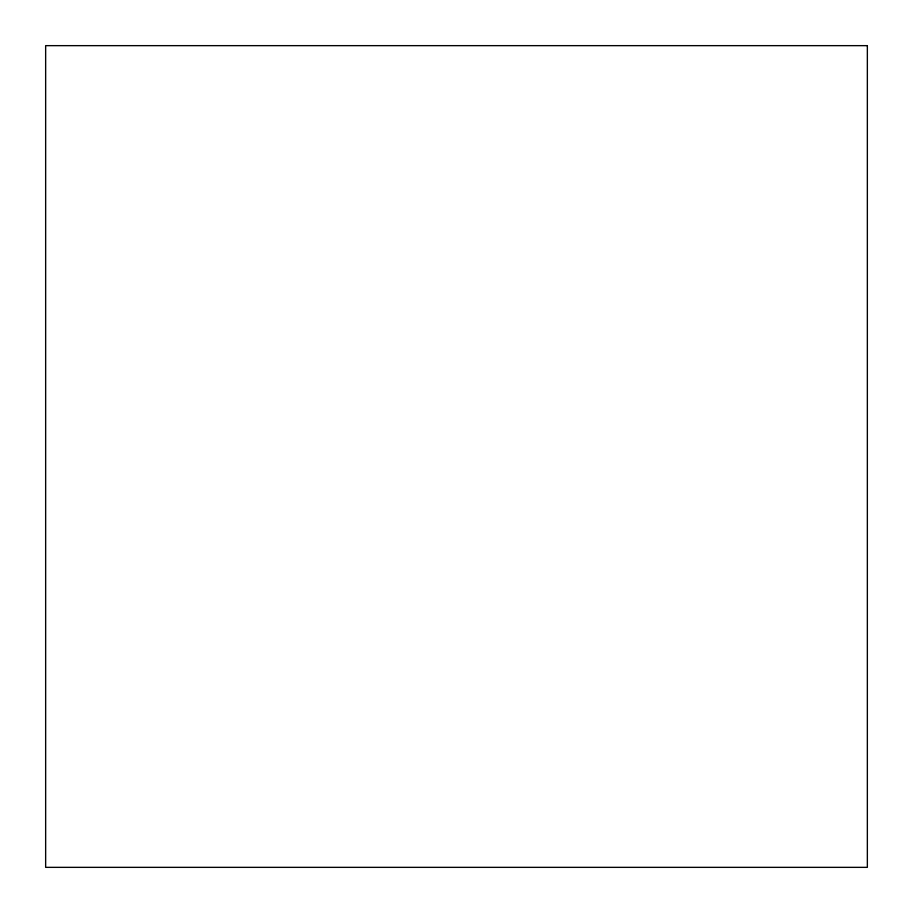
<?xml version="1.0" encoding="UTF-8"?>
<svg xmlns="http://www.w3.org/2000/svg" width="913" height="913" viewBox="0 0 913 913"><rect width="100%" height="100%" fill="white"/><g stroke="black" fill="none" stroke-linecap="round" stroke-linejoin="round"><path stroke-width="1.37" d="M867.35 45.65L45.65 45.65L45.65 867.35L867.35 867.35L867.35 45.65"/></g></svg>
